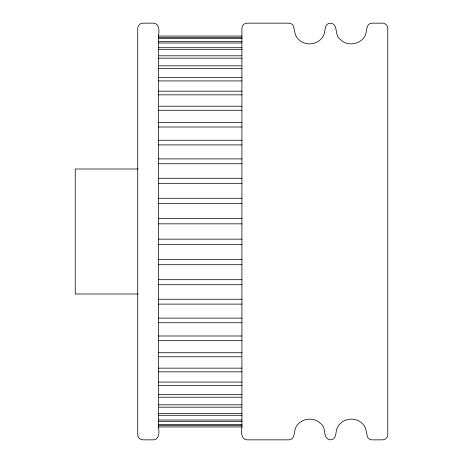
<?xml version="1.0" encoding="UTF-8"?>
<svg xmlns="http://www.w3.org/2000/svg" width="463" height="463" viewBox="0 0 463 463"><rect width="100%" height="100%" fill="white"/><g stroke="black" fill="none" stroke-linecap="round" stroke-linejoin="round"><path stroke-width="0.69" d="M158.577 36.045L241.917 36.045M158.577 37.642L241.917 37.642M158.577 38.458L241.917 38.458M158.577 41.641L241.917 41.641M158.577 42.984L241.917 42.984M158.577 47.718L241.917 47.718M158.577 49.582L241.917 49.582M241.917 55.803L158.577 55.803L158.577 65.295M158.577 58.164L241.917 58.164M158.577 68.651L241.917 68.651M158.577 77.651L241.917 77.651M158.577 80.921L241.917 80.921M158.577 91.165L241.917 91.165M158.577 94.846L241.917 94.846M158.577 110.263L241.917 110.263M158.577 122.643L241.917 122.643M158.577 127.007L241.917 127.007M158.577 140.266L241.917 140.266M158.577 144.896L241.917 144.896M158.577 158.884L241.917 158.884M158.577 163.734L241.917 163.734M138.015 168.995L75.237 168.995L75.237 294.005L138.015 294.005M158.577 178.296L241.917 178.296M158.577 183.319L241.917 183.319M158.577 198.291L241.917 198.291M158.577 203.431L241.917 203.431M158.577 218.652L241.917 218.652M158.577 223.843L241.917 223.843M158.577 239.157L241.917 239.157M158.577 244.348L241.917 244.348M158.577 259.569L241.917 259.569M158.577 264.709L241.917 264.709M158.577 279.681L241.917 279.681M158.577 284.704L241.917 284.704M158.577 299.266L241.917 299.266M158.577 304.116L241.917 304.116M158.577 318.104L241.917 318.104M158.577 322.734L241.917 322.734M158.577 335.993L241.917 335.993M158.577 340.357L241.917 340.357M158.577 352.737L241.917 352.737M158.577 368.154L241.917 368.154M158.577 371.835L241.917 371.835M158.577 382.079L241.917 382.079M158.577 385.349L241.917 385.349M158.577 394.349L241.917 394.349M158.577 404.836L241.917 404.836M158.577 413.418L241.917 413.418M158.577 415.282L241.917 415.282M158.577 420.016L241.917 420.016M158.577 421.359L241.917 421.359M158.577 424.542L241.917 424.542M158.577 425.358L241.917 425.358M158.577 426.955L241.917 426.955M241.917 55.577L241.917 28.359C241.86 25.575 244.342 23.092 247.126 23.15L288.796 23.15C290.625 23.144 292.396 24.169 293.305 25.754C294.902 30.39 294.341 35.9 298.583 39.407C305.453 46.537 318.376 44.836 323.162 36.172C325.94 32.074 323.562 23.434 330.466 23.15C338.806 23.966 334.078 35.582 340.253 39.407C347.123 46.537 360.046 44.836 364.832 36.172C367.402 32.283 365.278 23.329 372.136 23.15L382.554 23.15C385.338 23.092 387.82 25.575 387.762 28.359L387.762 434.641C387.82 437.425 385.338 439.908 382.554 439.85L372.136 439.85C370.307 439.856 368.536 438.831 367.628 437.246C366.03 432.61 366.592 427.1 362.35 423.593C355.48 416.463 342.556 418.164 337.77 426.828C334.992 430.926 337.371 439.566 330.466 439.85C322.126 439.034 326.855 427.418 320.68 423.593C313.81 416.463 300.886 418.164 296.1 426.828C293.53 430.717 295.654 439.671 288.796 439.85L247.126 439.85C241.096 439.804 241.165 431.823 241.917 427.719M241.917 56.584L241.917 65.295M241.917 105.599L241.917 65.821L158.577 65.821L158.577 105.599M241.917 357.401L241.917 397.179L158.577 397.179L158.577 357.401M241.917 397.705L241.917 407.197L158.577 407.197L158.577 397.705M241.917 407.695L241.917 415.288M241.917 415.461L241.917 425.613M241.917 425.919L241.917 427.604M158.577 35.281C159.33 31.177 159.399 23.196 153.369 23.15L142.951 23.15C140.167 23.092 137.685 25.575 137.743 28.359L137.743 434.641C137.685 437.425 140.167 439.908 142.951 439.85L153.369 439.85C159.399 439.804 159.33 431.823 158.577 427.719M158.577 35.396L158.577 55.305M158.577 407.695L158.577 415.288M158.577 415.461L158.577 425.613M158.577 425.919L158.577 427.604M241.917 106.218L158.577 106.218L158.577 356.782L241.917 356.782L241.917 106.218"/></g></svg>
